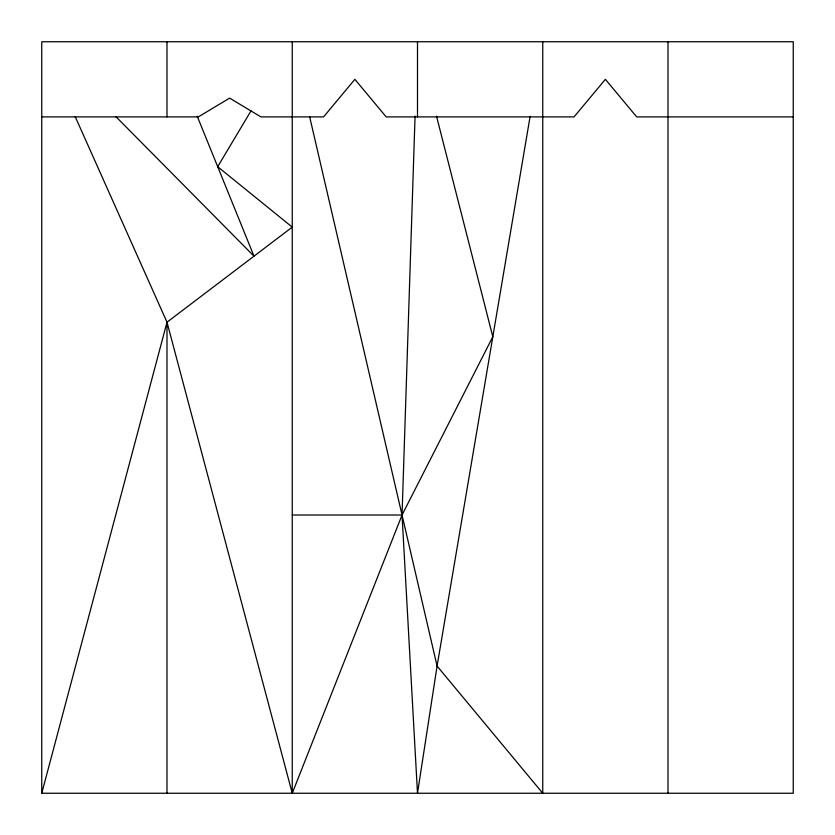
<?xml version="1.0" encoding="UTF-8"?>
<svg xmlns="http://www.w3.org/2000/svg" width="835" height="835" viewBox="0 0 835 835"><rect width="100%" height="100%" fill="white"/><g stroke="black" fill="none" stroke-linecap="round" stroke-linejoin="round"><path stroke-width="1.25" d="M530.162 116.138L437.081 666.059L417.5 793.25L402.042 515.018L415.068 116.065M41.75 793.25L41.75 41.75L793.25 41.75L793.25 793.25L41.75 793.25L167 322.206L292.25 227.13L217.695 166.708L250.98 110.919M75.181 116.618L167 322.206L292.25 793.25L402.042 515.018L492.817 336.755L436.496 116.128M41.75 116.9L198.312 116.9L229.625 98.112L260.938 116.9L323.562 116.9L354.875 79.325L386.188 116.9L574.062 116.9L605.375 79.325L636.688 116.9L793.25 116.9M292.25 515.018L402.042 515.018M115.856 116.608L253.997 256.168L197.227 116.242M309.618 116.608L437.081 666.059L542.75 793.25L542.75 41.75M668 41.75L668 793.25M417.5 41.75L417.5 116.9M292.25 41.75L292.25 793.25M167 41.75L167 116.9M167 322.206L167 793.25"/></g></svg>
